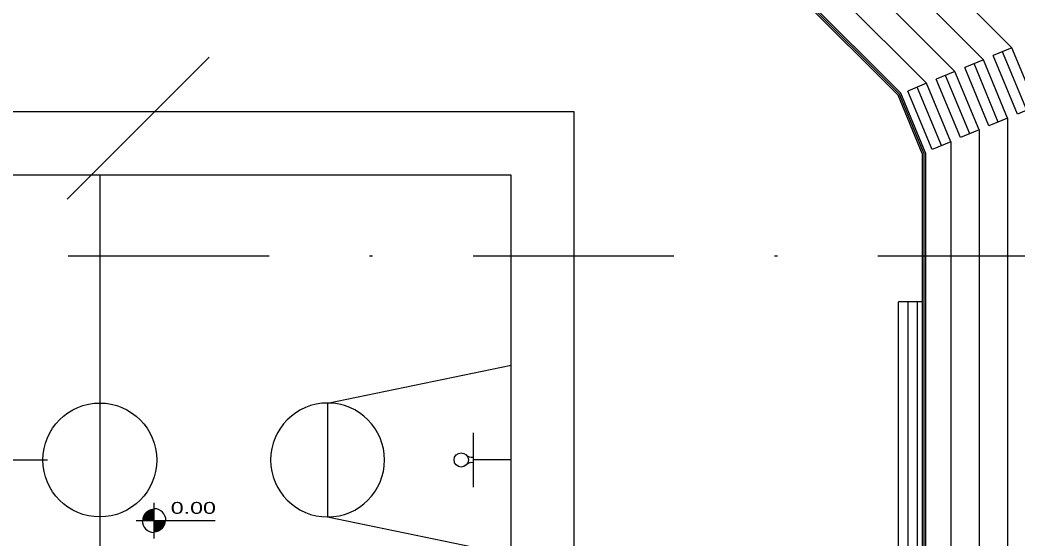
# Model space of a CAD drawing. Extents: x 964 to 1225, y -27 to 210.
# Drawn here: x 1087.5 to 1119.06, y 132.08 to 148.49 of the extents above; entities that cross this region are included whole.
import ezdxf

# ---------------------------------------------------------------- set-up
doc = ezdxf.new("R2010")
doc.units = 0
doc.header["$LTSCALE"] = 2
doc.linetypes.add('DASHDOT2', pattern=[12.7, 6.35, -3.175, 0, -3.175])
for name, color, linetype in [('ARQUIBANCADA-ARY', 2, 'CONTINUOUS'), ('ESQUADRIA-ARY', 2, 'CONTINUOUS'), ('INDIC-CORTE-TBS', 4, 'DASHDOT2'), ('MOBILIÁRIO-ARY', 7, 'CONTINUOUS'), ('NOVOSNIVEIS', 30, 'CONTINUOUS'), ('QUAD-OFICIAL-ARY', 7, 'CONTINUOUS')]:
    doc.layers.add(name, color=color, linetype=linetype)
doc.styles.add('REGUA60', font='arial.ttf')

msp = doc.modelspace()

# ---------------------------------------------------------------- linework, layer by layer
at = {"layer": 'ARQUIBANCADA-ARY'}
for p, q in [((1102.68, 162.512), (1117.962, 147.23)), ((1102.308, 161.612), (1117.062, 146.858)), ((1101.935, 160.712), (1116.162, 146.485)), ((1101.562, 159.812), (1115.262, 146.112)), ((1112.831, 153.634), (1118.862, 147.603)), ((1118.862, 147.603), (1118.27, 147.358)), ((1119.036, 145.511), (1118.27, 147.358)), ((1119.331, 145.633), (1118.566, 147.481)), ((1119.627, 145.756), (1118.862, 147.603)), ((1117.962, 147.23), (1117.37, 146.986)), ((1118.431, 145.26), (1117.666, 147.108)), ((1118.727, 145.383), (1117.962, 147.23)), ((1117.062, 146.858), (1116.47, 146.613)), ((1117.531, 144.887), (1116.766, 146.735)), ((1117.827, 145.01), (1117.062, 146.858)), ((1118.136, 145.138), (1117.37, 146.986)), ((1116.162, 146.485), (1115.57, 146.24)), ((1116.927, 144.637), (1116.162, 146.485)), ((1117.236, 144.765), (1116.47, 146.613)), ((1116.027, 144.264), (1115.262, 146.112)), ((1116.336, 144.392), (1115.57, 146.24)), ((1116.631, 144.515), (1115.866, 146.362)), ((1119.627, 145.756), (1119.036, 145.511)), ((1118.727, 145.383), (1118.136, 145.138)), ((1118.727, 145.383), (1118.727, 123.772)), ((1117.827, 145.01), (1117.236, 144.765)), ((1117.827, 145.01), (1117.827, 124.144)), ((1116.927, 144.637), (1116.336, 144.392)), ((1116.927, 144.637), (1116.927, 124.517)), ((1116.027, 144.264), (1116.027, 124.89))]:
    msp.add_line(p, q, dxfattribs=at)
at = {"layer": 'ESQUADRIA-ARY'}
for p, q in [((1101.59, 159.854), (1115.304, 146.14)), ((1101.619, 159.897), (1115.346, 146.169)), ((1116.077, 144.274), (1115.304, 146.14)), ((1116.127, 144.284), (1115.346, 146.169)), ((1116.077, 144.274), (1116.077, 124.88)), ((1116.127, 144.284), (1116.127, 124.87))]:
    msp.add_line(p, q, dxfattribs=at)
at = {"layer": 'INDIC-CORTE-TBS', "ltscale": 0.5}
for p, q in [((1034.687, 88.518), (1136.087, 189.917)), ((1090.027, 142.377), (1090.027, 133.577)), ((1089.027, 141.027), (1161.738, 141.027)), ((1018.027, 134.577), (1091.027, 134.577))]:
    msp.add_line(p, q, dxfattribs=at)
at = {"layer": 'MOBILIÁRIO-ARY'}
for p, q in [((1115.277, 129.577), (1115.277, 139.577)), ((1116.027, 139.577), (1115.277, 139.577)), ((1115.577, 129.577), (1115.577, 139.577)), ((1115.877, 129.577), (1115.877, 139.577))]:
    msp.add_line(p, q, dxfattribs=at)
at = {"layer": 'NOVOSNIVEIS'}
for p, q in [((1091.741, 132.099), (1091.741, 133.224)), ((1091.178, 132.662), (1093.678, 132.662))]:
    msp.add_line(p, q, dxfattribs=at)
at = {"layer": 'NOVOSNIVEIS', "const_width": 0.375}
for points in [[(1091.553, 132.662, -0.414214), (1091.741, 132.849, -0.618034)], [(1091.741, 132.474, 0.414214), (1091.928, 132.662, 0.618034)]]:
    msp.add_lwpolyline(points, format="xyb", dxfattribs=at)
at = {"layer": 'NOVOSNIVEIS'}
for start, end in [(0, 90), (180, 270)]:
    msp.add_arc((1091.741, 132.662), 0.375, start, end, dxfattribs=at)
at = {"layer": 'QUAD-OFICIAL-ARY'}
for p, q in [((1090.027, 143.577), (1090.027, 125.577)), ((1097.227, 136.377), (1103.027, 137.577)), ((1097.227, 136.377), (1097.227, 132.777)), ((1101.827, 135.439), (1101.827, 133.716)), ((1103.027, 134.577), (1101.827, 134.577)), ((1097.227, 132.777), (1103.027, 131.577))]:
    msp.add_line(p, q, dxfattribs=at)
for points in [[(1075.027, 123.577), (1105.027, 123.577), (1105.027, 145.577), (1075.027, 145.577)], [(1077.027, 125.577), (1103.027, 125.577), (1103.027, 143.577), (1077.027, 143.577)]]:
    msp.add_lwpolyline(points, close=True, dxfattribs=at)
msp.add_lwpolyline([(1097.227, 136.377, 1), (1097.227, 132.777, 1)], format="xyb", close=True, dxfattribs=at)
for centre, radius in [((1090.027, 134.577), 1.8), ((1101.452, 134.577), 0.225)]:
    msp.add_circle(centre, radius, dxfattribs=at)
for centre, start, end in [((1101.783, 134.895), 217.042, 280.9512), ((1101.779, 134.261), 79.0488, 142.958)]:
    msp.add_arc(centre, 0.234, start, end, dxfattribs=at)

# ---------------------------------------------------------------- texts
at = {"layer": 'NOVOSNIVEIS', "ltscale": 0.5, "style": 'REGUA60', "width": 1.4}
msp.add_text('0.00', height=0.375, dxfattribs=at).set_placement((1092.27, 132.874))

doc.saveas('drawing.dxf')
